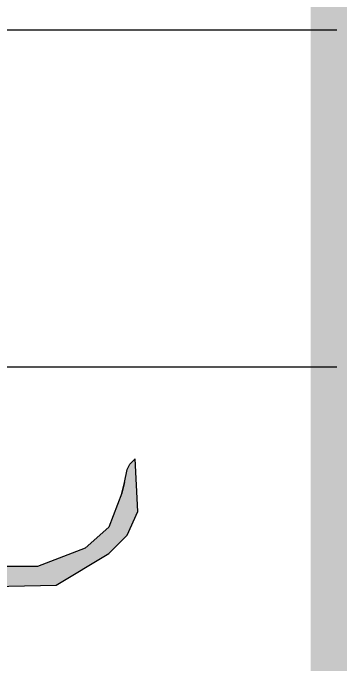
# Model space of a CAD drawing. Extents: x -446699 to 757189, y -606167 to -103070.
# Drawn here: x -80524 to -79068, y -366502 to -363601 of the extents above; entities that cross this region are included whole.
import ezdxf

# ---------------------------------------------------------------- set-up
doc = ezdxf.new("R2010")
doc.units = 0
doc.header["$LTSCALE"] = 1000
doc.header["$MEASUREMENT"] = 0
for name, color, linetype in [('14', 14, 'Continuous'), ('PUB_TITLE', 4, 'Continuous'), ('RAS2DXF', 7, 'Continuous')]:
    doc.layers.add(name, color=color, linetype=linetype)

# ---------------------------------------------------------------- blocks, each defined once
blk = doc.blocks.new('YHYHHRR')
at = {"linetype": 'Continuous'}
h = blk.add_hatch(color=4, dxfattribs=at)
h.dxf.hatch_style = 1
h.paths.add_polyline_path([(265627.8, 470109.7), (265627.8, 470086.3), (265674.6, 470086.3), (265713.6, 470179.9), (265776, 470203.3), (265737, 470070.7), (265627.8, 470039.5), (265479.6, 470000.5), (265487.4, 469961.5), (265581, 469961.5), (265557.6, 469938.1), (265503, 469899.1), (265510.8, 469860.1), (265557.6, 469860.1), (265534.2, 469813.3), (265370.4, 469680.7), (265370.4, 469633.9), (265386, 469633.9), (265440.6, 469602.7), (265479.6, 469602.7), (265674.6, 469594.9), (266049, 469602.7), (266205, 469696.3), (266259.6, 469750.9), (266290.8, 469821.1), (266283, 469977.1), (266267.4, 469961.5), (266259.6, 469945.9), (266251.8, 469906.9), (266244, 469875.7), (266205, 469774.3), (266134.8, 469711.9), (265994.4, 469657.3), (265456.2, 469657.3), (265588.8, 469805.5), (265674.6, 469828.9), (265776, 469891.3), (265815, 469906.9), (265807.2, 469945.9), (265651.2, 469945.9), (265635.6, 469938.1), (265635.6, 469961.5), (265822.8, 470047.3), (265815, 470101.9), (265854, 470203.3), (265846.2, 470257.9), (265783.8, 470257.9), (265713.6, 470226.7), (265713.6, 470312.5), (265682.4, 470359.3), (265643.4, 470359.3), (265651.2, 470203.3), (265620, 470164.3), (265542, 470117.5), (265534.2, 470226.7), (265487.4, 470226.7), (265487.4, 470062.9), (265503, 470062.9), (265557.6, 470055.1)])
h.paths.add_polyline_path([(265604.4, 469883.5), (265666.8, 469891.3), (265643.4, 469867.9), (265604.4, 469867.9)], flags=16)
at = {"layer": '14', "color": 14}
for p, q in [((256880.6, 471249.5), (266880.6, 471249.5)), ((256880.6, 470249.5), (266880.6, 470249.5))]:
    blk.add_line(p, q, dxfattribs=at)
at = {"layer": 'RAS2DXF', "color": 0}
for points in [[(266244, 469875.7, -37267.2), (266251.8, 469906.9, -37267.2), (266251.8, 469906.9, -37267.2), (266244, 469875.7, -37267.2), (266205, 469774.3, -37267.2), (266134.8, 469711.9, -37267.2), (265994.4, 469657.3, -37267.2), (265456.2, 469657.3, -37267.2)], [(265674.6, 469594.9, -37267.2), (266049, 469602.7, -37267.2), (266205, 469696.3, -37267.2), (266259.6, 469750.9, -37267.2), (266290.8, 469821.1, -37267.2), (266283, 469977.1, -37267.2)], [(266251.8, 469906.9, -37267.2), (266259.6, 469945.9, -37267.2), (266267.4, 469961.5, -37267.2), (266283, 469977.1, -37267.2)]]:
    blk.add_polyline3d(points, dxfattribs=at)

msp = doc.modelspace()

# ---------------------------------------------------------------- linework, layer by layer
at = {"layer": 'PUB_TITLE', "color": 14, "const_width": 236}
msp.add_lwpolyline([(-229335.6, -379276), (-79084.7, -379276), (-79084.7, -294895.7), (-229335.6, -294895.7)], close=True, dxfattribs=at)

# ---------------------------------------------------------------- block references
at = {"xscale": 1.5, "yscale": 1.5, "zscale": 1.5}
msp.add_blockref('YHYHHRR', (-479406.5, -1070550.3), dxfattribs=at)

doc.saveas('drawing.dxf')
